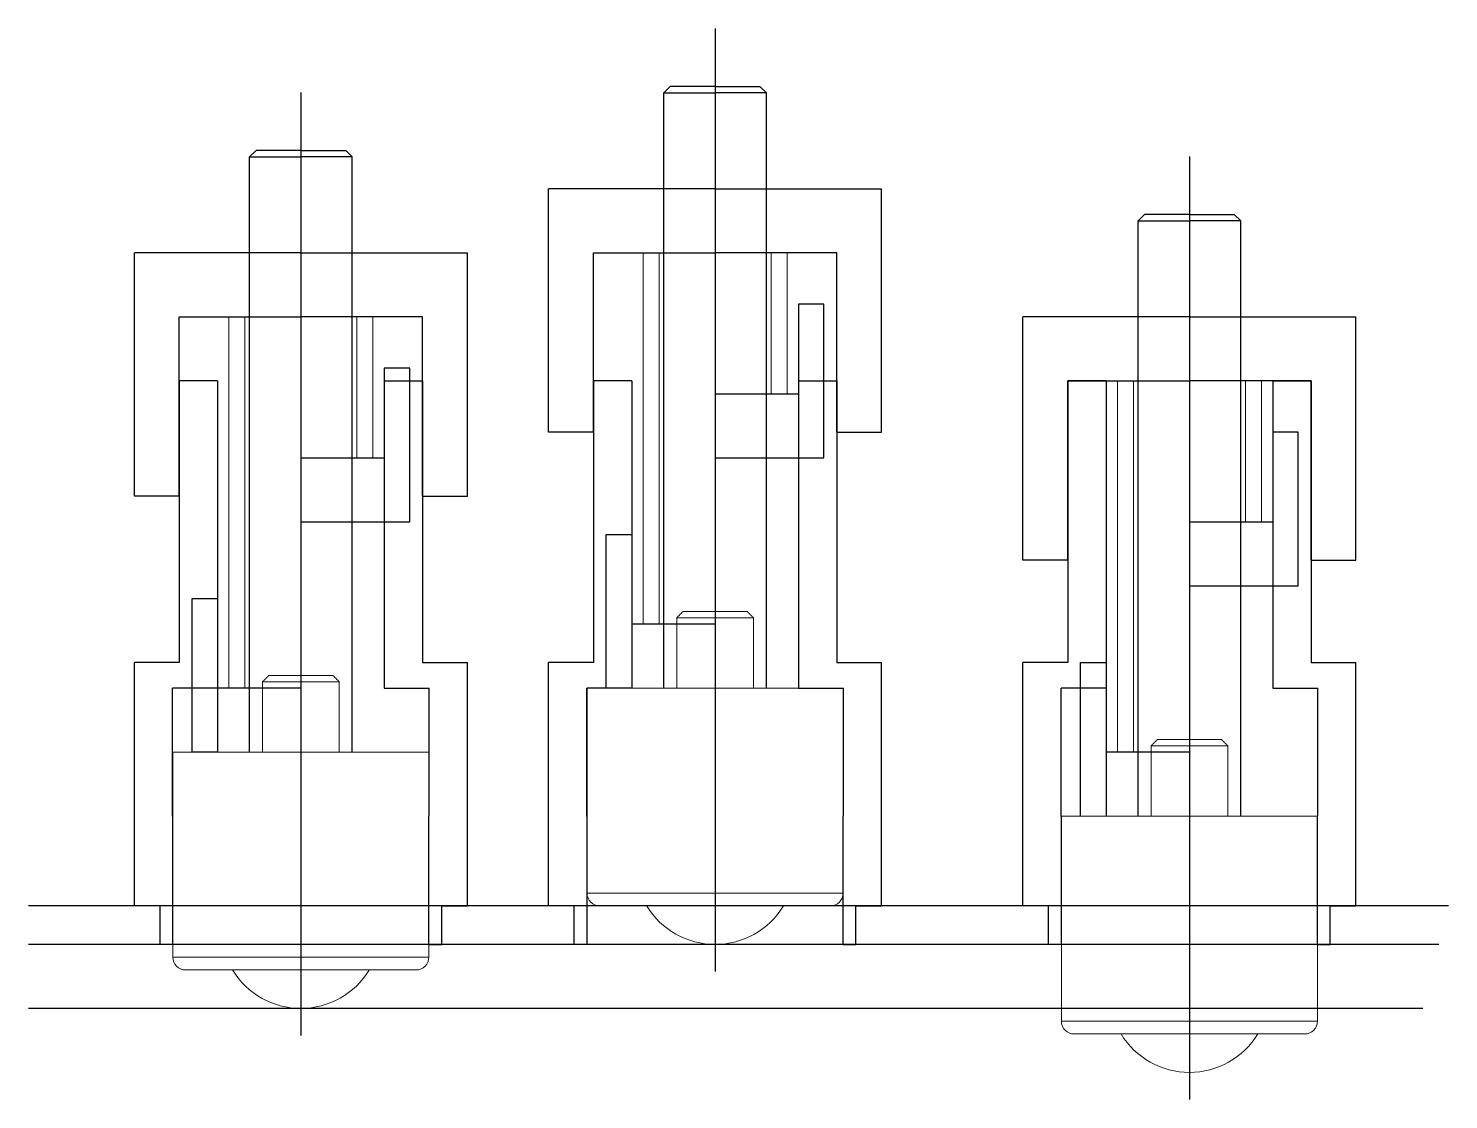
# Model space of a CAD drawing. Header units: millimetres. Extents: x 80 to 191, y 107 to 191.
import ezdxf

# ---------------------------------------------------------------- set-up
doc = ezdxf.new("R2010")
doc.units = ezdxf.units.MM

msp = doc.modelspace()

# ---------------------------------------------------------------- linework, layer by layer
at = {"color": 3}
for p, q in [((134.08, 191), (134.08, 117.35)), ((101.73, 186), (101.73, 112.35)), ((171.12, 181), (171.12, 107.35))]:
    msp.add_line(p, q, dxfattribs=at)
at = {"color": 4}
for p, q in [((130.58, 186.47), (130.08, 185.97)), ((134.08, 186.47), (130.58, 186.47)), ((134.08, 186.47), (137.58, 186.47)), ((137.58, 186.47), (138.08, 185.97)), ((130.08, 139.47), (130.08, 185.97)), ((130.08, 185.97), (134.08, 185.97)), ((138.08, 185.97), (134.08, 185.97)), ((138.08, 139.47), (138.08, 185.97)), ((98.23, 181.47), (97.73, 180.97)), ((97.73, 134.47), (97.73, 180.97)), ((97.73, 180.97), (101.73, 180.97)), ((101.73, 181.47), (98.23, 181.47)), ((101.73, 181.47), (105.23, 181.47)), ((105.73, 180.97), (101.73, 180.97)), ((105.23, 181.47), (105.73, 180.97)), ((105.73, 134.47), (105.73, 180.97)), ((167.62, 176.47), (167.12, 175.97)), ((171.12, 176.47), (167.62, 176.47)), ((171.12, 176.47), (174.62, 176.47)), ((174.62, 176.47), (175.12, 175.97)), ((167.12, 129.47), (167.12, 175.97)), ((167.12, 175.97), (171.12, 175.97)), ((175.12, 175.97), (171.12, 175.97)), ((175.12, 129.47), (175.12, 175.97))]:
    msp.add_line(p, q, dxfattribs=at)
at = {"color": 6}
for p, q in [((121.08, 159.47), (121.08, 178.47)), ((134.08, 178.47), (121.08, 178.47)), ((134.08, 178.47), (147.08, 178.47)), ((147.08, 159.47), (147.08, 178.47)), ((101.73, 173.47), (88.73, 173.47)), ((88.73, 154.47), (88.73, 173.47)), ((101.73, 173.47), (114.73, 173.47)), ((114.73, 154.47), (114.73, 173.47)), ((124.58, 159.47), (124.58, 173.47)), ((124.58, 173.47), (134.08, 173.47)), ((143.58, 173.47), (134.08, 173.47)), ((143.58, 159.47), (143.58, 173.47)), ((92.23, 168.47), (101.73, 168.47)), ((92.23, 154.47), (92.23, 168.47)), ((111.23, 168.47), (101.73, 168.47)), ((111.23, 154.47), (111.23, 168.47)), ((158.12, 149.47), (158.12, 168.47)), ((171.12, 168.47), (158.12, 168.47)), ((171.12, 168.47), (184.12, 168.47)), ((184.12, 149.47), (184.12, 168.47)), ((161.62, 163.47), (171.12, 163.47)), ((161.62, 149.47), (161.62, 163.47)), ((180.62, 163.47), (171.12, 163.47)), ((180.62, 149.47), (180.62, 163.47)), ((124.58, 159.47), (121.08, 159.47)), ((143.58, 159.47), (147.08, 159.47)), ((92.23, 154.47), (88.73, 154.47)), ((111.23, 154.47), (114.73, 154.47)), ((161.62, 149.47), (158.12, 149.47)), ((180.62, 149.47), (184.12, 149.47))]:
    msp.add_line(p, q, dxfattribs=at)
at = {"color": 7, "linetype": 'Continuous', "lineweight": 15}
for p, q in [((134.08, 173.47), (128.46, 173.47)), ((134.08, 173.47), (139.71, 173.47)), ((101.73, 168.47), (96.1, 168.47)), ((101.73, 168.47), (107.35, 168.47)), ((171.12, 163.47), (165.49, 163.47)), ((171.12, 163.47), (176.74, 163.47)), ((131.58, 145.47), (134.14, 145.47)), ((136.58, 145.47), (134.02, 145.47)), ((134.16, 144.97), (131.08, 144.97)), ((134.01, 144.97), (137.08, 144.97)), ((101.8, 139.97), (98.73, 139.97)), ((99.23, 140.47), (101.79, 140.47)), ((101.65, 139.97), (104.73, 139.97)), ((104.23, 140.47), (101.67, 140.47)), ((134.08, 139.47), (124.08, 139.47)), ((134.08, 139.47), (144.08, 139.47)), ((168.62, 135.47), (171.18, 135.47)), ((173.62, 135.47), (171.06, 135.47)), ((101.73, 134.47), (91.73, 134.47)), ((101.73, 134.47), (111.73, 134.47)), ((171.19, 134.97), (168.12, 134.97)), ((171.05, 134.97), (174.12, 134.97)), ((171.12, 129.47), (161.12, 129.47)), ((171.12, 129.47), (181.12, 129.47)), ((124.08, 123.47), (134.08, 123.47)), ((144.08, 123.47), (134.08, 123.47)), ((134.08, 122.47), (125.08, 122.47)), ((134.08, 122.47), (143.08, 122.47)), ((91.73, 118.47), (101.73, 118.47)), ((111.73, 118.47), (101.73, 118.47)), ((101.73, 117.47), (92.73, 117.47)), ((101.73, 117.47), (110.73, 117.47)), ((161.12, 113.47), (171.12, 113.47)), ((181.12, 113.47), (171.12, 113.47)), ((171.12, 112.47), (162.12, 112.47)), ((171.12, 112.47), (180.12, 112.47))]:
    msp.add_line(p, q, dxfattribs=at)
at = {"color": 2}
for p, q in [((140.58, 169.47), (140.58, 157.47)), ((142.58, 169.47), (140.58, 169.47)), ((142.58, 157.47), (142.58, 169.47)), ((108.23, 164.47), (108.23, 152.47)), ((110.23, 164.47), (108.23, 164.47)), ((110.23, 152.47), (110.23, 164.47)), ((134.08, 162.47), (140.58, 162.47)), ((177.62, 159.47), (177.62, 147.47)), ((179.62, 159.47), (177.62, 159.47)), ((179.62, 147.47), (179.62, 159.47)), ((101.73, 157.47), (108.23, 157.47)), ((134.08, 157.47), (142.58, 157.47)), ((101.73, 152.47), (110.23, 152.47)), ((171.12, 152.47), (177.62, 152.47)), ((125.58, 139.47), (125.58, 151.47)), ((125.58, 151.47), (127.58, 151.47)), ((93.23, 134.47), (93.23, 146.47)), ((93.23, 146.47), (95.23, 146.47)), ((171.12, 147.47), (179.62, 147.47)), ((134.08, 144.47), (127.58, 144.47)), ((127.58, 144.47), (127.58, 139.47)), ((162.62, 129.47), (162.62, 141.47)), ((162.62, 141.47), (164.62, 141.47)), ((164.62, 141.47), (164.62, 129.47)), ((101.73, 139.47), (95.23, 139.47)), ((95.23, 139.47), (95.23, 134.47)), ((171.12, 134.47), (164.62, 134.47))]:
    msp.add_line(p, q, dxfattribs=at)
for p, q in [((140.58, 164.47), (140.58, 162.47)), ((92.23, 163.47), (92.23, 141.47)), ((95.23, 163.47), (92.23, 163.47)), ((95.23, 163.47), (95.23, 139.47)), ((108.23, 163.47), (108.23, 139.47)), ((108.23, 163.47), (111.23, 163.47)), ((111.23, 163.47), (111.23, 141.47)), ((124.58, 163.47), (124.58, 141.47)), ((127.58, 163.47), (124.58, 163.47)), ((127.58, 163.47), (127.58, 139.47)), ((140.58, 163.47), (140.58, 139.47)), ((140.58, 163.47), (143.58, 163.47)), ((143.58, 163.47), (143.58, 141.47)), ((161.62, 163.47), (161.62, 141.47)), ((164.62, 163.47), (161.62, 163.47)), ((164.62, 163.47), (164.62, 139.47)), ((177.62, 163.47), (177.62, 139.47)), ((177.62, 163.47), (180.62, 163.47)), ((180.62, 163.47), (180.62, 141.47)), ((108.23, 159.47), (108.23, 157.47)), ((177.62, 154.47), (177.62, 152.47)), ((127.58, 146.47), (127.58, 144.47)), ((88.73, 122.47), (88.73, 141.47)), ((95.23, 141.47), (95.23, 139.47)), ((114.73, 122.47), (114.73, 141.47)), ((121.08, 122.47), (121.08, 141.47)), ((147.08, 122.47), (147.08, 141.47)), ((158.12, 122.47), (158.12, 141.47)), ((184.12, 122.47), (184.12, 141.47)), ((91.73, 119.47), (91.7, 139.47)), ((111.73, 119.47), (111.75, 139.47)), ((124.08, 119.47), (124.06, 139.47)), ((127.58, 139.47), (125.58, 139.47)), ((144.08, 119.47), (144.11, 139.47)), ((161.12, 119.47), (161.1, 139.47)), ((164.62, 139.47), (162.62, 139.47)), ((181.12, 119.47), (181.14, 139.47)), ((95.23, 134.47), (93.23, 134.47)), ((90.73, 122.47), (88.73, 122.47)), ((90.73, 119.47), (90.73, 122.47)), ((112.73, 119.47), (112.73, 122.47)), ((112.73, 122.47), (114.73, 122.47)), ((123.08, 122.47), (121.08, 122.47)), ((123.08, 119.47), (123.08, 122.47)), ((145.08, 119.47), (145.08, 122.47)), ((145.08, 122.47), (147.08, 122.47)), ((160.12, 122.47), (158.12, 122.47)), ((160.12, 119.47), (160.12, 122.47)), ((182.12, 119.47), (182.12, 122.47)), ((182.12, 122.47), (184.12, 122.47)), ((91.73, 119.47), (90.73, 119.47)), ((111.73, 119.47), (112.73, 119.47)), ((124.08, 119.47), (123.08, 119.47)), ((144.08, 119.47), (145.08, 119.47)), ((161.12, 119.47), (160.12, 119.47)), ((181.12, 119.47), (182.12, 119.47)), ((189.34, 114.47), (80.45, 114.47))]:
    msp.add_line(p, q)
at = {"color": 0}
for p, q in [((92.23, 141.47), (88.73, 141.47)), ((111.23, 141.47), (114.73, 141.47)), ((124.58, 141.47), (121.08, 141.47)), ((143.58, 141.47), (147.08, 141.47)), ((161.62, 141.47), (158.12, 141.47)), ((180.62, 141.47), (184.12, 141.47)), ((95.23, 139.47), (91.7, 139.47)), ((108.23, 139.47), (111.76, 139.47)), ((127.58, 139.47), (124.05, 139.47)), ((140.58, 139.47), (144.11, 139.47)), ((164.62, 139.47), (161.09, 139.47)), ((177.62, 139.47), (181.15, 139.47))]:
    msp.add_line(p, q, dxfattribs=at)
at = {"color": 1}
for p, q in [((191.36, 122.47), (80.45, 122.47)), ((190.6, 119.47), (80.45, 119.47))]:
    msp.add_line(p, q, dxfattribs=at)
at = {"color": 7, "linetype": 'Continuous', "lineweight": 15}
for centre, radius, start, end in [((125.08, 123.47), 1, 180, 270), ((143.08, 123.47), 1, 270, 0), ((134.08, 125.72), 6.25, 211.3323, 270), ((134.08, 125.72), 6.25, 270, 328.6677), ((92.73, 118.47), 1, 180, 270), ((110.73, 118.47), 1, 270, 0), ((101.73, 120.72), 6.25, 211.3323, 270), ((101.73, 120.72), 6.25, 270, 328.6677), ((162.12, 113.47), 1, 180, 270), ((180.12, 113.47), 1, 270, 0), ((171.12, 115.72), 6.25, 211.3323, 270), ((171.12, 115.72), 6.25, 270, 328.6677)]:
    msp.add_arc(centre, radius, start, end, dxfattribs=at)
for points in [[(128.46, 173.47), (128.46, 144.47)], [(129.71, 173.47), (129.71, 144.47)], [(138.46, 173.47), (138.46, 162.47)], [(139.71, 173.47), (139.71, 162.47)], [(96.1, 168.47), (96.1, 139.47)], [(97.35, 168.47), (97.35, 139.47)], [(106.1, 168.47), (106.1, 157.47)], [(107.35, 168.47), (107.35, 157.47)], [(165.49, 163.47), (165.49, 134.47)], [(166.74, 163.47), (166.74, 134.47)], [(175.49, 163.47), (175.49, 152.47)], [(176.74, 163.47), (176.74, 152.47)], [(131.58, 145.47), (131.08, 144.97)], [(136.58, 145.47), (137.08, 144.97)], [(131.08, 144.97), (131.08, 139.47)], [(137.08, 144.97), (137.08, 139.47)], [(99.23, 140.47), (98.73, 139.97)], [(98.73, 139.97), (98.73, 134.47)], [(104.23, 140.47), (104.73, 139.97)], [(104.73, 139.97), (104.73, 134.47)], [(124.08, 139.47), (124.08, 123.47)], [(144.08, 139.47), (144.08, 123.47)], [(168.62, 135.47), (168.12, 134.97)], [(173.62, 135.47), (174.12, 134.97)], [(91.73, 134.47), (91.73, 118.47)], [(111.73, 134.47), (111.73, 118.47)], [(168.12, 134.97), (168.12, 129.47)], [(174.12, 134.97), (174.12, 129.47)], [(161.12, 129.47), (161.12, 113.47)], [(181.12, 129.47), (181.12, 113.47)]]:
    msp.add_open_spline(points, degree=1, dxfattribs=at)

doc.saveas('drawing.dxf')
